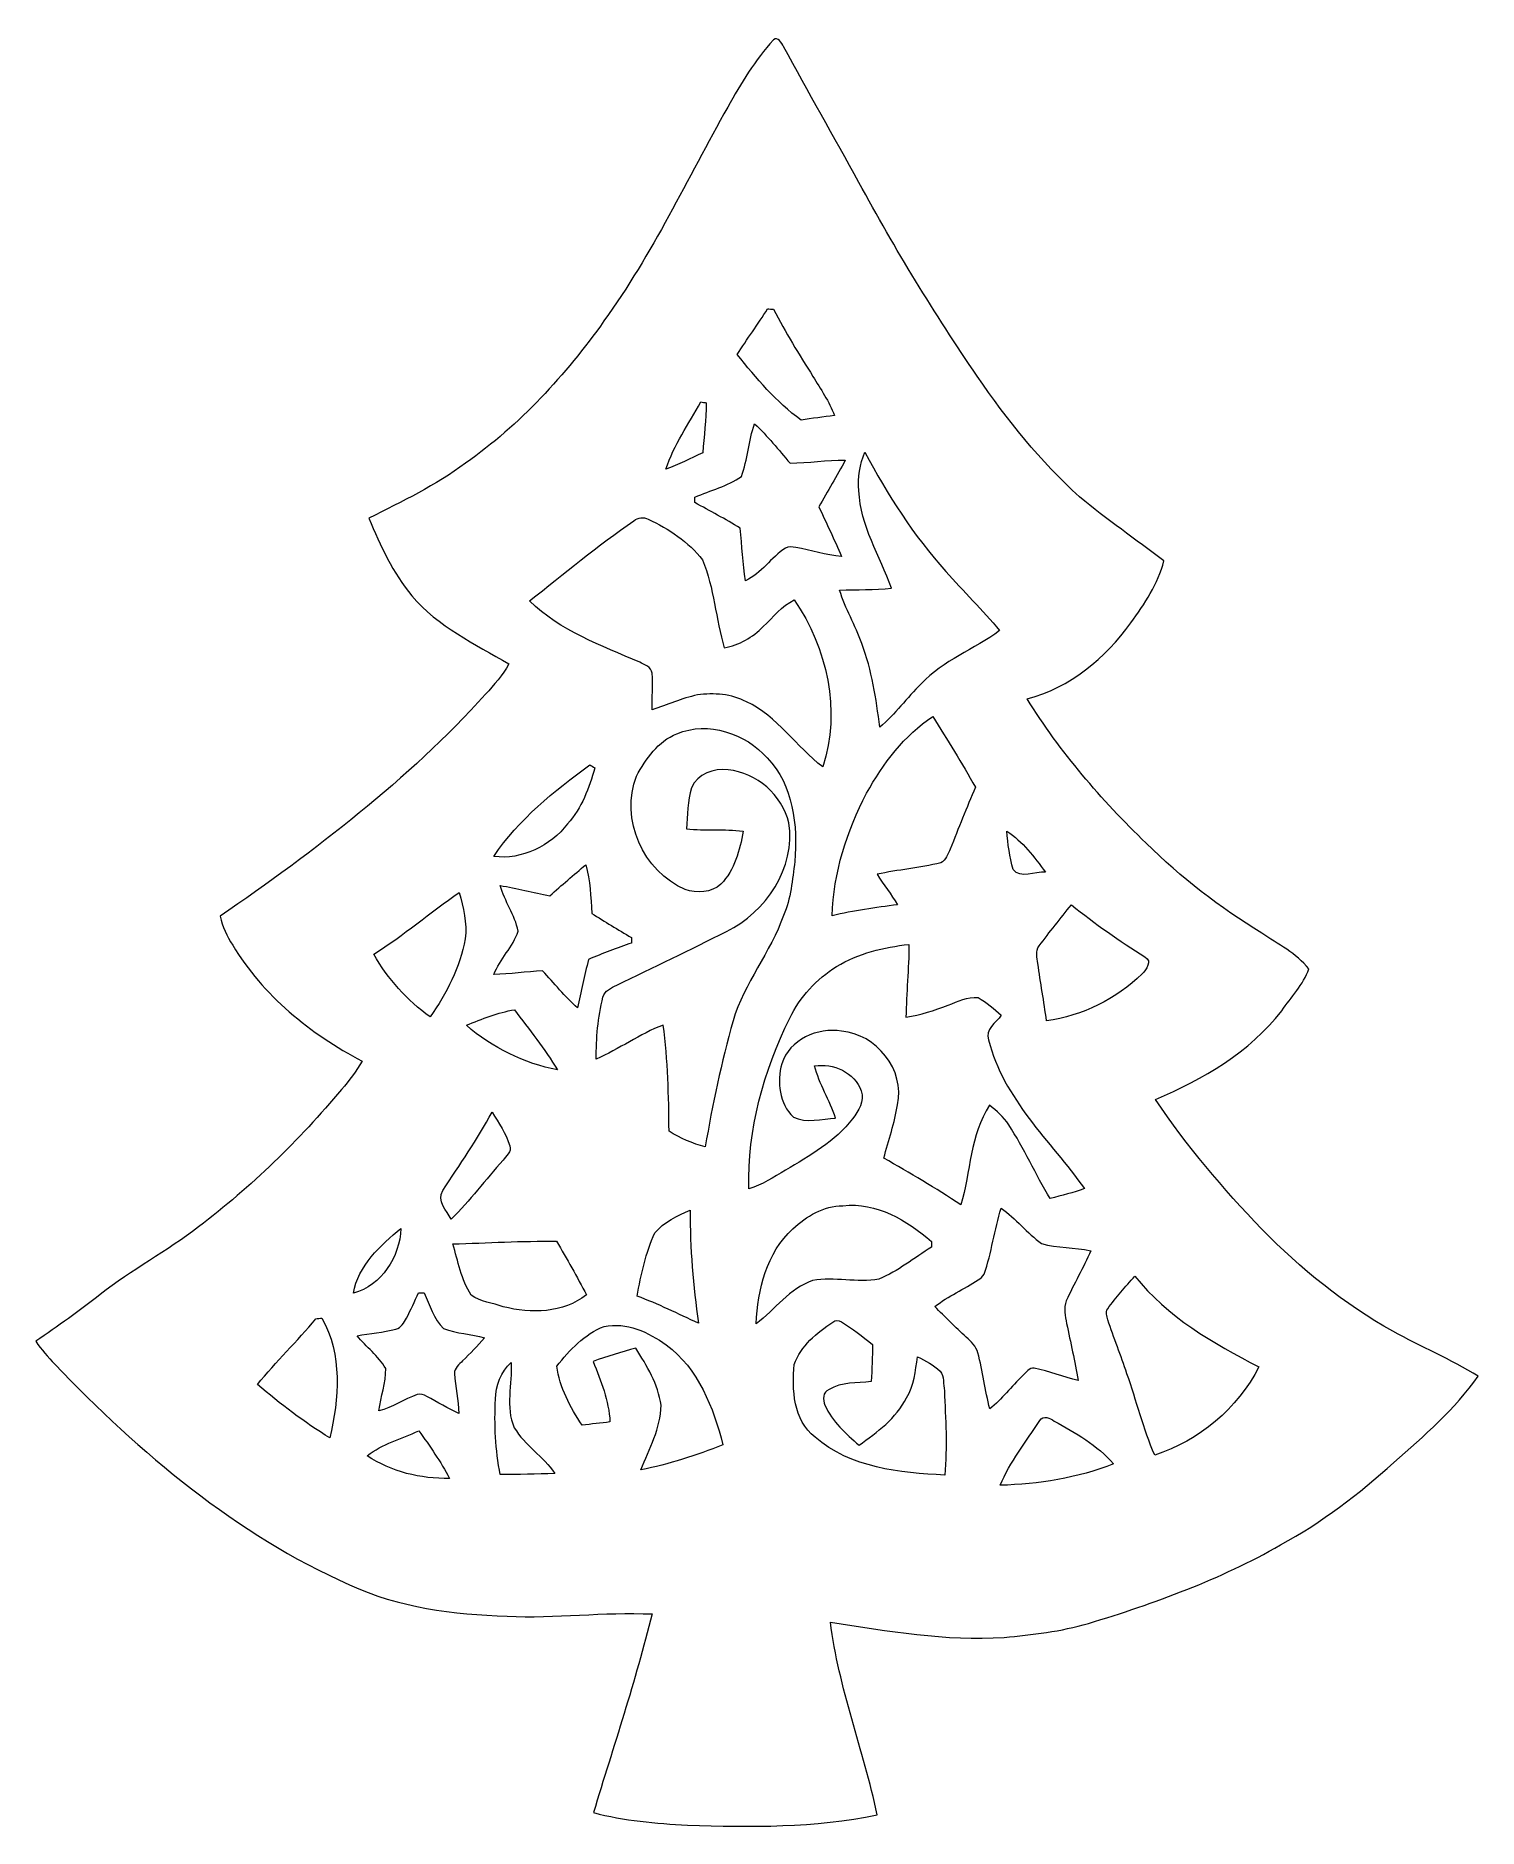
# Model space of a CAD drawing. Header units: centimetres. Extents: x -12.9 to 12.9, y -16 to 16.
import ezdxf

# ---------------------------------------------------------------- set-up
doc = ezdxf.new("R2010")
doc.units = ezdxf.units.CM
doc.header["$MEASUREMENT"] = 0
doc.layers.add('Layer 1', color=7, linetype='Continuous')

msp = doc.modelspace()

# ---------------------------------------------------------------- linework, layer by layer
at = {"layer": 'Layer 1', "color": 251, "lineweight": 9}
for points, knots in [([(0.29193, 15.94129), (0.37412, 16.01536), (0.43833, 15.88379), (0.47325, 15.82734), (0.47325, 15.82734), (0.91352, 15.01278), (1.37354, 14.2095), (1.82051, 13.39882), (1.82051, 13.39882), (2.46468, 12.20925), (3.16918, 11.05214), (3.93506, 9.93701), (3.93506, 9.93701), (4.46705, 9.15771), (5.06466, 8.41689), (5.76386, 7.78013), (5.76386, 7.78013), (6.24787, 7.37761), (6.76681, 7.01954), (7.26916, 6.6403), (7.26916, 6.6403), (7.16651, 6.2272), (6.92415, 5.87019), (6.67897, 5.52976), (6.67897, 5.52976), (6.22388, 4.89899), (5.59135, 4.36983), (4.82547, 4.17403), (4.82547, 4.17403), (5.41673, 3.22612), (6.14627, 2.36746), (6.95413, 1.59734), (6.95413, 1.59734), (7.57291, 0.98034), (8.27317, 0.44764), (9.01753, -0.00921), (9.01753, -0.00921), (9.30575, -0.20853), (9.63771, -0.37292), (9.86032, -0.64914), (9.86032, -0.64914), (9.7626, -0.93207), (9.54141, -1.15503), (9.37454, -1.39703), (9.37454, -1.39703), (8.80163, -2.13998), (7.97331, -2.62117), (7.12276, -2.98136), (7.12276, -2.98136), (7.67415, -3.81497), (8.33032, -4.57487), (9.01718, -5.29982), (9.01718, -5.29982), (9.71674, -6.00256), (10.49003, -6.64108), (11.36209, -7.1198), (11.36209, -7.1198), (11.86304, -7.40062), (12.39573, -7.62181), (12.88503, -7.92414), (12.88503, -7.92414), (12.46876, -8.51751), (11.91736, -8.9927), (11.37585, -9.46683), (11.37585, -9.46683), (10.75708, -10.0274), (10.08927, -10.53857), (9.35443, -10.93827), (9.35443, -10.93827), (8.27705, -11.55387), (7.10477, -11.98285), (5.92014, -12.34056), (5.92014, -12.34056), (5.43013, -12.48379), (4.92037, -12.54412), (4.41343, -12.58962), (4.41343, -12.58962), (3.37097, -12.65947), (2.33768, -12.47462), (1.31216, -12.31657), (1.31216, -12.31657), (1.4575, -13.49273), (1.90377, -14.60222), (2.14683, -15.75722), (2.14683, -15.75722), (1.03488, -15.9971), (-0.11165, -15.97523), (-1.24195, -15.9456), (-1.24195, -15.9456), (-1.80534, -15.90856), (-2.37507, -15.86658), (-2.92188, -15.71841), (-2.92188, -15.71841), (-2.56311, -14.53907), (-2.17046, -13.36891), (-1.87484, -12.17158), (-1.87484, -12.17158), (-2.73808, -12.13348), (-3.60027, -12.25025), (-4.46422, -12.21321), (-4.46422, -12.21321), (-5.42202, -12.17511), (-6.4038, -12.06081), (-7.28116, -11.64947), (-7.28116, -11.64947), (-9.3061, -10.75236), (-11.02766, -9.29784), (-12.54777, -7.7093), (-12.54777, -7.7093), (-12.66737, -7.57947), (-12.78802, -7.4493), (-12.88503, -7.30113), (-12.88503, -7.30113), (-12.49556, -7.02985), (-12.10574, -6.75891), (-11.73286, -6.46575), (-11.73286, -6.46575), (-11.173, -6.02619), (-10.54117, -5.69176), (-9.97779, -5.25714), (-9.97779, -5.25714), (-9.03411, -4.5424), (-8.18286, -3.7102), (-7.42262, -2.80356), (-7.42262, -2.80356), (-7.28786, -2.64375), (-7.16086, -2.47618), (-7.05538, -2.29522), (-7.05538, -2.29522), (-7.97895, -1.81225), (-8.8302, -1.12928), (-9.36678, -0.22334), (-9.36678, -0.22334), (-9.47296, -0.06741), (-9.55057, 0.10615), (-9.59326, 0.28995), (-9.59326, 0.28995), (-7.89569, 1.45976), (-6.2387, 2.72059), (-4.85016, 4.25447), (-4.85016, 4.25447), (-4.70164, 4.42768), (-4.54113, 4.5949), (-4.43389, 4.7981), (-4.43389, 4.7981), (-5.04172, 5.15123), (-5.70212, 5.46449), (-6.16532, 6.0113), (-6.16532, 6.0113), (-6.50822, 6.42017), (-6.72835, 6.91124), (-6.93261, 7.39913), (-6.93261, 7.39913), (-6.34171, 7.70005), (-5.73952, 7.98508), (-5.20576, 8.38549), (-5.20576, 8.38549), (-4.23139, 9.06671), (-3.42212, 9.95888), (-2.73385, 10.92267), (-2.73385, 10.92267), (-1.87201, 12.12071), (-1.24019, 13.45809), (-0.52334, 14.74255), (-0.52334, 14.74255), (-0.28663, 15.16377), (-0.03439, 15.58322), (0.29193, 15.94129), (0.29193, 15.94129), (0.29193, 15.94129), (0.29193, 15.94129), (0.29193, 15.94129)], [0, 0, 0, 0, 0.02272727, 0.02272727, 0.02272727, 0.02272727, 0.04545455, 0.04545455, 0.04545455, 0.04545455, 0.06818182, 0.06818182, 0.06818182, 0.06818182, 0.09090909, 0.09090909, 0.09090909, 0.09090909, 0.11363636, 0.11363636, 0.11363636, 0.11363636, 0.13636364, 0.13636364, 0.13636364, 0.13636364, 0.15909091, 0.15909091, 0.15909091, 0.15909091, 0.18181818, 0.18181818, 0.18181818, 0.18181818, 0.20454545, 0.20454545, 0.20454545, 0.20454545, 0.22727273, 0.22727273, 0.22727273, 0.22727273, 0.25, 0.25, 0.25, 0.25, 0.27272727, 0.27272727, 0.27272727, 0.27272727, 0.29545455, 0.29545455, 0.29545455, 0.29545455, 0.31818182, 0.31818182, 0.31818182, 0.31818182, 0.34090909, 0.34090909, 0.34090909, 0.34090909, 0.36363636, 0.36363636, 0.36363636, 0.36363636, 0.38636364, 0.38636364, 0.38636364, 0.38636364, 0.40909091, 0.40909091, 0.40909091, 0.40909091, 0.43181818, 0.43181818, 0.43181818, 0.43181818, 0.45454545, 0.45454545, 0.45454545, 0.45454545, 0.47727273, 0.47727273, 0.47727273, 0.47727273, 0.5, 0.5, 0.5, 0.5, 0.52272727, 0.52272727, 0.52272727, 0.52272727, 0.54545455, 0.54545455, 0.54545455, 0.54545455, 0.56818182, 0.56818182, 0.56818182, 0.56818182, 0.59090909, 0.59090909, 0.59090909, 0.59090909, 0.61363636, 0.61363636, 0.61363636, 0.61363636, 0.63636364, 0.63636364, 0.63636364, 0.63636364, 0.65909091, 0.65909091, 0.65909091, 0.65909091, 0.68181818, 0.68181818, 0.68181818, 0.68181818, 0.70454545, 0.70454545, 0.70454545, 0.70454545, 0.72727273, 0.72727273, 0.72727273, 0.72727273, 0.75, 0.75, 0.75, 0.75, 0.77272727, 0.77272727, 0.77272727, 0.77272727, 0.79545455, 0.79545455, 0.79545455, 0.79545455, 0.81818182, 0.81818182, 0.81818182, 0.81818182, 0.84090909, 0.84090909, 0.84090909, 0.84090909, 0.86363636, 0.86363636, 0.86363636, 0.86363636, 0.88636364, 0.88636364, 0.88636364, 0.88636364, 0.90909091, 0.90909091, 0.90909091, 0.90909091, 0.93181818, 0.93181818, 0.93181818, 0.93181818, 0.95454545, 0.95454545, 0.95454545, 0.95454545, 1, 1, 1, 1]), ([(-0.35472, 10.32507), (-0.01499, 9.89715), (0.34484, 9.47945), (0.78617, 9.15173), (0.78617, 9.15173), (0.98443, 9.18171), (1.18339, 9.20711), (1.38201, 9.23604), (1.38201, 9.23604), (1.2917, 9.48651), (1.13471, 9.70488), (0.99995, 9.93206), (0.99995, 9.93206), (0.75054, 10.32366), (0.50888, 10.72018), (0.29475, 11.13222), (0.29475, 11.13222), (0.26864, 11.13399), (0.21573, 11.13787), (0.18927, 11.13998), (0.18927, 11.13998), (0.01605, 10.86305), (-0.17797, 10.59953), (-0.35472, 10.32507), (-0.35472, 10.32507), (-0.35472, 10.32507), (-0.35472, 10.32507), (-0.35472, 10.32507)], [0, 0, 0, 0, 0.125, 0.125, 0.125, 0.125, 0.25, 0.25, 0.25, 0.25, 0.375, 0.375, 0.375, 0.375, 0.5, 0.5, 0.5, 0.5, 0.625, 0.625, 0.625, 0.625, 0.75, 0.75, 0.75, 0.75, 1, 1, 1, 1]), ([(-1.00206, 9.47734), (-1.22184, 9.08329), (-1.48713, 8.70793), (-1.62648, 8.27437), (-1.62648, 8.27437), (-1.40247, 8.35938), (-1.18868, 8.46769), (-0.97031, 8.56682), (-0.97031, 8.56682), (-0.94139, 8.86386), (-0.9114, 9.16125), (-0.90646, 9.4597), (-0.90646, 9.4597), (-0.93045, 9.46429), (-0.97807, 9.47311), (-1.00206, 9.47734), (-1.00206, 9.47734), (-1.00206, 9.47734), (-1.00206, 9.47734), (-1.00206, 9.47734)], [0, 0, 0, 0, 0.16666667, 0.16666667, 0.16666667, 0.16666667, 0.33333333, 0.33333333, 0.33333333, 0.33333333, 0.5, 0.5, 0.5, 0.5, 0.66666667, 0.66666667, 0.66666667, 0.66666667, 1, 1, 1, 1]), ([(-0.27816, 8.14596), (-0.52828, 7.97415), (-0.82956, 7.89407), (-1.10825, 7.77801), (-1.10825, 7.77801), (-1.10896, 7.75332), (-1.11037, 7.70428), (-1.11107, 7.67994), (-1.11107, 7.67994), (-0.84049, 7.52754), (-0.56321, 7.38678), (-0.30109, 7.21956), (-0.30109, 7.21956), (-0.26758, 6.90736), (-0.25171, 6.59303), (-0.20408, 6.28223), (-0.20408, 6.28223), (0.0785, 6.41558), (0.25065, 6.69675), (0.50747, 6.86679), (0.50747, 6.86679), (0.56215, 6.90312), (0.6313, 6.88407), (0.69162, 6.87666), (0.69162, 6.87666), (0.96432, 6.82481), (1.23208, 6.74331), (1.50971, 6.71756), (1.50971, 6.71756), (1.38201, 7.01601), (1.2416, 7.30917), (1.10508, 7.60339), (1.10508, 7.60339), (1.26348, 7.88067), (1.42893, 8.15407), (1.57674, 8.43735), (1.57674, 8.43735), (1.2469, 8.43806), (0.91987, 8.38973), (0.59038, 8.38161), (0.59038, 8.38161), (0.38682, 8.62221), (0.18962, 8.8688), (-0.0418, 9.08329), (-0.0418, 9.08329), (-0.15681, 8.7806), (-0.16281, 8.44794), (-0.27816, 8.14596), (-0.27816, 8.14596), (-0.27816, 8.14596), (-0.27816, 8.14596), (-0.27816, 8.14596)], [0, 0, 0, 0, 0.07142857, 0.07142857, 0.07142857, 0.07142857, 0.14285714, 0.14285714, 0.14285714, 0.14285714, 0.21428571, 0.21428571, 0.21428571, 0.21428571, 0.28571429, 0.28571429, 0.28571429, 0.28571429, 0.35714286, 0.35714286, 0.35714286, 0.35714286, 0.42857143, 0.42857143, 0.42857143, 0.42857143, 0.5, 0.5, 0.5, 0.5, 0.57142857, 0.57142857, 0.57142857, 0.57142857, 0.64285714, 0.64285714, 0.64285714, 0.64285714, 0.71428571, 0.71428571, 0.71428571, 0.71428571, 0.78571429, 0.78571429, 0.78571429, 0.78571429, 0.85714286, 0.85714286, 0.85714286, 0.85714286, 1, 1, 1, 1]), ([(1.82051, 7.89055), (1.84415, 7.26401), (2.19587, 6.72356), (2.40259, 6.14853), (2.40259, 6.14853), (2.09462, 6.11713), (1.78418, 6.1256), (1.47585, 6.11431), (1.47585, 6.11431), (1.5771, 5.78446), (1.75878, 5.48743), (1.87202, 5.16181), (1.87202, 5.16181), (2.05229, 4.68309), (2.12954, 4.17368), (2.19375, 3.6685), (2.19375, 3.6685), (2.46962, 3.89781), (2.67706, 4.19485), (2.93423, 4.44285), (2.93423, 4.44285), (3.32511, 4.86336), (3.88285, 5.0528), (4.33441, 5.39323), (4.33441, 5.39323), (4.03349, 5.76224), (3.68776, 6.09173), (3.37556, 6.45051), (3.37556, 6.45051), (2.79629, 7.09009), (2.33098, 7.82105), (1.9274, 8.58164), (1.9274, 8.58164), (1.83815, 8.36292), (1.79264, 8.12761), (1.82051, 7.89055), (1.82051, 7.89055), (1.82051, 7.89055), (1.82051, 7.89055), (1.82051, 7.89055)], [0, 0, 0, 0, 0.09090909, 0.09090909, 0.09090909, 0.09090909, 0.18181818, 0.18181818, 0.18181818, 0.18181818, 0.27272727, 0.27272727, 0.27272727, 0.27272727, 0.36363636, 0.36363636, 0.36363636, 0.36363636, 0.45454545, 0.45454545, 0.45454545, 0.45454545, 0.54545455, 0.54545455, 0.54545455, 0.54545455, 0.63636364, 0.63636364, 0.63636364, 0.63636364, 0.72727273, 0.72727273, 0.72727273, 0.72727273, 0.81818182, 0.81818182, 0.81818182, 0.81818182, 1, 1, 1, 1]), ([(-2.19869, 7.35538), (-2.84286, 6.90736), (-3.45069, 6.41064), (-4.06382, 5.92205), (-4.06382, 5.92205), (-3.51596, 5.38724), (-2.78359, 5.12653), (-2.09567, 4.82703), (-2.09567, 4.82703), (-2.00819, 4.78716), (-1.8893, 4.74271), (-1.87589, 4.63123), (-1.87589, 4.63123), (-1.84908, 4.41463), (-1.88401, 4.1952), (-1.87342, 3.97754), (-1.87342, 3.97754), (-1.60461, 4.06679), (-1.34461, 4.18462), (-1.06592, 4.24247), (-1.06592, 4.24247), (-0.76852, 4.28551), (-0.45808, 4.26082), (-0.1875, 4.12217), (-0.1875, 4.12217), (0.36813, 3.86253), (0.69903, 3.31819), (1.17669, 2.95801), (1.17669, 2.95801), (1.50019, 3.96448), (1.25536, 5.08173), (0.66622, 5.94039), (0.66622, 5.94039), (0.43974, 5.83703), (0.29193, 5.62783), (0.11201, 5.4652), (0.11201, 5.4652), (-0.07637, 5.27223), (-0.32014, 5.13676), (-0.58402, 5.08244), (-0.58402, 5.08244), (-0.73783, 5.59996), (-0.76429, 6.15382), (-0.97419, 6.65371), (-0.97419, 6.65371), (-1.22079, 6.97791), (-1.57921, 7.21039), (-1.94398, 7.38149), (-1.94398, 7.38149), (-2.02794, 7.42841), (-2.12496, 7.41324), (-2.19869, 7.35538), (-2.19869, 7.35538), (-2.19869, 7.35538), (-2.19869, 7.35538), (-2.19869, 7.35538)], [0, 0, 0, 0, 0.06666667, 0.06666667, 0.06666667, 0.06666667, 0.13333333, 0.13333333, 0.13333333, 0.13333333, 0.2, 0.2, 0.2, 0.2, 0.26666667, 0.26666667, 0.26666667, 0.26666667, 0.33333333, 0.33333333, 0.33333333, 0.33333333, 0.4, 0.4, 0.4, 0.4, 0.46666667, 0.46666667, 0.46666667, 0.46666667, 0.53333333, 0.53333333, 0.53333333, 0.53333333, 0.6, 0.6, 0.6, 0.6, 0.66666667, 0.66666667, 0.66666667, 0.66666667, 0.73333333, 0.73333333, 0.73333333, 0.73333333, 0.8, 0.8, 0.8, 0.8, 0.86666667, 0.86666667, 0.86666667, 0.86666667, 1, 1, 1, 1]), ([(1.95774, 2.48811), (1.60426, 1.8136), (1.36684, 1.06536), (1.34038, 0.30053), (1.34038, 0.30053), (1.72632, 0.38838), (2.1172, 0.44976), (2.51055, 0.49456), (2.51055, 0.49456), (2.40154, 0.68506), (2.25831, 0.85193), (2.14542, 1.0396), (2.14542, 1.0396), (2.52148, 1.12251), (2.90777, 1.15038), (3.28172, 1.24457), (3.28172, 1.24457), (3.37838, 1.28972), (3.41013, 1.40261), (3.45387, 1.49116), (3.45387, 1.49116), (3.59957, 1.86087), (3.74633, 2.22988), (3.90261, 2.595), (3.90261, 2.595), (3.66201, 3.02504), (3.39884, 3.44202), (3.13955, 3.86041), (3.13955, 3.86041), (2.63155, 3.51857), (2.25302, 3.01763), (1.95774, 2.48811), (1.95774, 2.48811), (1.95774, 2.48811), (1.95774, 2.48811), (1.95774, 2.48811)], [0, 0, 0, 0, 0.1, 0.1, 0.1, 0.1, 0.2, 0.2, 0.2, 0.2, 0.3, 0.3, 0.3, 0.3, 0.4, 0.4, 0.4, 0.4, 0.5, 0.5, 0.5, 0.5, 0.6, 0.6, 0.6, 0.6, 0.7, 0.7, 0.7, 0.7, 0.8, 0.8, 0.8, 0.8, 1, 1, 1, 1]), ([(-1.42998, 3.55032), (-1.77041, 3.41556), (-1.98173, 3.10088), (-2.15318, 2.79502), (-2.15318, 2.79502), (-2.45445, 2.03232), (-2.02935, 1.08511), (-1.28323, 0.76867), (-1.28323, 0.76867), (-1.0765, 0.70199), (-0.81297, 0.70552), (-0.64576, 0.86216), (-0.64576, 0.86216), (-0.39917, 1.11757), (-0.30321, 1.46752), (-0.24994, 1.80795), (-0.24994, 1.80795), (-0.58437, 1.85734), (-0.92481, 1.81607), (-1.26065, 1.84993), (-1.26065, 1.84993), (-1.23701, 2.09511), (-1.24477, 2.34911), (-1.16963, 2.58653), (-1.16963, 2.58653), (-1.06556, 2.83313), (-0.76782, 2.93578), (-0.51664, 2.90791), (-0.51664, 2.90791), (-0.00758, 2.85253), (0.45103, 2.45777), (0.56991, 1.95753), (0.56991, 1.95753), (0.69092, 1.15496), (0.16246, 0.36615), (-0.54204, 0.01972), (-0.54204, 0.01972), (-1.19397, -0.30695), (-1.84873, -0.62727), (-2.50701, -0.94054), (-2.50701, -0.94054), (-2.60262, -0.99099), (-2.72362, -1.03896), (-2.75219, -1.15538), (-2.75219, -1.15538), (-2.84815, -1.51521), (-2.86826, -1.89128), (-2.87602, -2.26241), (-2.87602, -2.26241), (-2.46221, -2.0853), (-2.09744, -1.80943), (-1.67411, -1.65209), (-1.67411, -1.65209), (-1.59473, -2.28146), (-1.57497, -2.91715), (-1.57145, -3.55109), (-1.57145, -3.55109), (-1.36931, -3.6721), (-1.15129, -3.76876), (-0.92375, -3.83014), (-0.92375, -3.83014), (-0.79745, -3.07096), (-0.63588, -2.31743), (-0.4288, -1.57624), (-0.4288, -1.57624), (-0.22207, -0.90597), (0.2383, -0.35281), (0.47537, 0.30477), (0.47537, 0.30477), (0.6059, 0.60921), (0.63024, 0.944), (0.67645, 1.2682), (0.67645, 1.2682), (0.72796, 1.90744), (0.65246, 2.63345), (0.18327, 3.11711), (0.18327, 3.11711), (-0.2069, 3.55667), (-0.87118, 3.78457), (-1.42998, 3.55032), (-1.42998, 3.55032), (-1.42998, 3.55032), (-1.42998, 3.55032), (-1.42998, 3.55032)], [0, 0, 0, 0, 0.04545455, 0.04545455, 0.04545455, 0.04545455, 0.09090909, 0.09090909, 0.09090909, 0.09090909, 0.13636364, 0.13636364, 0.13636364, 0.13636364, 0.18181818, 0.18181818, 0.18181818, 0.18181818, 0.22727273, 0.22727273, 0.22727273, 0.22727273, 0.27272727, 0.27272727, 0.27272727, 0.27272727, 0.31818182, 0.31818182, 0.31818182, 0.31818182, 0.36363636, 0.36363636, 0.36363636, 0.36363636, 0.40909091, 0.40909091, 0.40909091, 0.40909091, 0.45454545, 0.45454545, 0.45454545, 0.45454545, 0.5, 0.5, 0.5, 0.5, 0.54545455, 0.54545455, 0.54545455, 0.54545455, 0.59090909, 0.59090909, 0.59090909, 0.59090909, 0.63636364, 0.63636364, 0.63636364, 0.63636364, 0.68181818, 0.68181818, 0.68181818, 0.68181818, 0.72727273, 0.72727273, 0.72727273, 0.72727273, 0.77272727, 0.77272727, 0.77272727, 0.77272727, 0.81818182, 0.81818182, 0.81818182, 0.81818182, 0.86363636, 0.86363636, 0.86363636, 0.86363636, 0.90909091, 0.90909091, 0.90909091, 0.90909091, 1, 1, 1, 1]), ([(-4.70376, 1.35746), (-4.19894, 1.29466), (-3.69199, 1.54549), (-3.38296, 1.93954), (-3.38296, 1.93954), (-3.13072, 2.22176), (-3.00161, 2.58371), (-2.8986, 2.94108), (-2.8986, 2.94108), (-2.92082, 2.95483), (-2.96562, 2.982), (-2.98785, 2.99576), (-2.98785, 2.99576), (-3.62391, 2.5248), (-4.25891, 2.02209), (-4.70376, 1.35746), (-4.70376, 1.35746), (-4.70376, 1.35746), (-4.70376, 1.35746), (-4.70376, 1.35746)], [0, 0, 0, 0, 0.16666667, 0.16666667, 0.16666667, 0.16666667, 0.33333333, 0.33333333, 0.33333333, 0.33333333, 0.5, 0.5, 0.5, 0.5, 0.66666667, 0.66666667, 0.66666667, 0.66666667, 1, 1, 1, 1]), ([(4.46388, 1.81289), (4.48116, 1.58147), (4.5115, 1.34969), (4.57959, 1.12709), (4.57959, 1.12709), (4.70129, 0.94647), (4.9687, 1.09287), (5.15285, 1.07911), (5.15285, 1.07911), (4.95141, 1.34793), (4.74821, 1.62592), (4.46388, 1.81289), (4.46388, 1.81289), (4.46388, 1.81289), (4.46388, 1.81289), (4.46388, 1.81289)], [0, 0, 0, 0, 0.2, 0.2, 0.2, 0.2, 0.4, 0.4, 0.4, 0.4, 0.6, 0.6, 0.6, 0.6, 1, 1, 1, 1]), ([(-3.70187, 0.65649), (-3.99997, 0.70764), (-4.29031, 0.79654), (-4.59017, 0.83781), (-4.59017, 0.83781), (-4.50691, 0.55736), (-4.32594, 0.31182), (-4.26667, 0.02572), (-4.26667, 0.02572), (-4.35945, -0.25791), (-4.59546, -0.47311), (-4.70306, -0.75251), (-4.70306, -0.75251), (-4.41201, -0.73734), (-4.12203, -0.70594), (-3.83169, -0.68195), (-3.83169, -0.68195), (-3.62602, -0.90526), (-3.43411, -1.14162), (-3.20834, -1.34553), (-3.20834, -1.34553), (-3.13778, -1.05766), (-3.08169, -0.76662), (-3.01113, -0.47911), (-3.01113, -0.47911), (-2.75643, -0.37645), (-2.50102, -0.27414), (-2.24031, -0.18736), (-2.24031, -0.18736), (-2.24137, -0.16266), (-2.24419, -0.11363), (-2.24525, -0.08893), (-2.24525, -0.08893), (-2.48373, 0.05006), (-2.71939, 0.19399), (-2.95222, 0.34216), (-2.95222, 0.34216), (-2.97162, 0.63285), (-2.97938, 0.92918), (-3.05805, 1.21105), (-3.05805, 1.21105), (-3.27642, 1.03043), (-3.48879, 0.84311), (-3.70187, 0.65649), (-3.70187, 0.65649), (-3.70187, 0.65649), (-3.70187, 0.65649), (-3.70187, 0.65649)], [0, 0, 0, 0, 0.07692308, 0.07692308, 0.07692308, 0.07692308, 0.15384615, 0.15384615, 0.15384615, 0.15384615, 0.23076923, 0.23076923, 0.23076923, 0.23076923, 0.30769231, 0.30769231, 0.30769231, 0.30769231, 0.38461538, 0.38461538, 0.38461538, 0.38461538, 0.46153846, 0.46153846, 0.46153846, 0.46153846, 0.53846154, 0.53846154, 0.53846154, 0.53846154, 0.61538462, 0.61538462, 0.61538462, 0.61538462, 0.69230769, 0.69230769, 0.69230769, 0.69230769, 0.76923077, 0.76923077, 0.76923077, 0.76923077, 0.84615385, 0.84615385, 0.84615385, 0.84615385, 1, 1, 1, 1]), ([(-6.84512, -0.38562), (-6.59924, -0.82906), (-6.24999, -1.21183), (-5.83935, -1.50816), (-5.83935, -1.50816), (-5.54902, -1.08659), (-5.30489, -0.62128), (-5.21141, -0.11363), (-5.21141, -0.11363), (-5.18177, 0.16754), (-5.24069, 0.44835), (-5.32253, 0.71611), (-5.32253, 0.71611), (-5.83829, 0.36051), (-6.31313, -0.05224), (-6.84512, -0.38562), (-6.84512, -0.38562), (-6.84512, -0.38562), (-6.84512, -0.38562), (-6.84512, -0.38562)], [0, 0, 0, 0, 0.16666667, 0.16666667, 0.16666667, 0.16666667, 0.33333333, 0.33333333, 0.33333333, 0.33333333, 0.5, 0.5, 0.5, 0.5, 0.66666667, 0.66666667, 0.66666667, 0.66666667, 1, 1, 1, 1]), ([(5.04173, -0.23992), (4.97293, -0.33129), (5.00292, -0.44912), (5.01703, -0.55425), (5.01703, -0.55425), (5.06783, -0.89468), (5.12498, -1.23405), (5.17296, -1.57483), (5.17296, -1.57483), (5.81466, -1.4944), (6.41862, -1.18607), (6.88005, -0.73699), (6.88005, -0.73699), (6.95308, -0.66114), (7.06984, -0.5105), (6.93226, -0.43642), (6.93226, -0.43642), (6.47471, -0.15384), (6.03903, 0.16083), (5.6164, 0.49315), (5.6164, 0.49315), (5.42131, 0.2515), (5.22517, 0.01055), (5.04173, -0.23992), (5.04173, -0.23992), (5.04173, -0.23992), (5.04173, -0.23992), (5.04173, -0.23992)], [0, 0, 0, 0, 0.125, 0.125, 0.125, 0.125, 0.25, 0.25, 0.25, 0.25, 0.375, 0.375, 0.375, 0.375, 0.5, 0.5, 0.5, 0.5, 0.625, 0.625, 0.625, 0.625, 0.75, 0.75, 0.75, 0.75, 1, 1, 1, 1]), ([(1.42081, -0.60646), (1.06698, -0.834), (0.76359, -1.14727), (0.58544, -1.53144), (0.58544, -1.53144), (0.11977, -2.47336), (-0.17409, -3.51899), (-0.14587, -4.57556), (-0.14587, -4.57556), (0.09366, -4.51171), (0.29581, -4.36284), (0.5103, -4.24571), (0.5103, -4.24571), (0.94104, -3.98819), (1.39436, -3.72995), (1.70903, -3.32814), (1.70903, -3.32814), (1.80675, -3.18844), (1.92952, -3.00887), (1.85967, -2.83002), (1.85967, -2.83002), (1.75066, -2.49523), (1.35978, -2.32907), (1.02747, -2.38234), (1.02747, -2.38234), (1.11249, -2.70901), (1.29946, -2.99688), (1.40459, -3.3165), (1.40459, -3.3165), (1.15764, -3.32567), (0.88106, -3.41351), (0.64929, -3.29568), (0.64929, -3.29568), (0.39247, -3.05579), (0.35895, -2.66739), (0.4408, -2.34318), (0.4408, -2.34318), (0.58015, -1.91456), (1.08568, -1.68737), (1.51254, -1.7611), (1.51254, -1.7611), (2.12919, -1.81261), (2.65236, -2.45678), (2.50913, -3.07661), (2.50913, -3.07661), (2.46504, -3.40293), (2.34615, -3.71126), (2.26642, -4.02946), (2.26642, -4.02946), (2.73174, -4.29581), (3.19529, -4.56605), (3.64014, -4.8659), (3.64014, -4.8659), (3.819, -4.27464), (3.80418, -3.62024), (4.15449, -3.08578), (4.15449, -3.08578), (4.28608, -3.18244), (4.40602, -3.29709), (4.49668, -3.43362), (4.49668, -3.43362), (4.77432, -3.85519), (4.97717, -4.31945), (5.23611, -4.7523), (5.23611, -4.7523), (5.44319, -4.6994), (5.65027, -4.64471), (5.85241, -4.57309), (5.85241, -4.57309), (5.23858, -3.72113), (4.39967, -2.97324), (4.13897, -1.91844), (4.13897, -1.91844), (4.07123, -1.73288), (4.27161, -1.60835), (4.36369, -1.47888), (4.36369, -1.47888), (4.23386, -1.36493), (4.10545, -1.24146), (3.95023, -1.16349), (3.95023, -1.16349), (3.75973, -1.14233), (3.58652, -1.2337), (3.41436, -1.29684), (3.41436, -1.29684), (3.17165, -1.39492), (2.91871, -1.46688), (2.66153, -1.51451), (2.66153, -1.51451), (2.66824, -1.08024), (2.7141, -0.64703), (2.71445, -0.21276), (2.71445, -0.21276), (2.26501, -0.26285), (1.81204, -0.37257), (1.42081, -0.60646), (1.42081, -0.60646), (1.42081, -0.60646), (1.42081, -0.60646), (1.42081, -0.60646)], [0, 0, 0, 0, 0.03846154, 0.03846154, 0.03846154, 0.03846154, 0.07692308, 0.07692308, 0.07692308, 0.07692308, 0.11538462, 0.11538462, 0.11538462, 0.11538462, 0.15384615, 0.15384615, 0.15384615, 0.15384615, 0.19230769, 0.19230769, 0.19230769, 0.19230769, 0.23076923, 0.23076923, 0.23076923, 0.23076923, 0.26923077, 0.26923077, 0.26923077, 0.26923077, 0.30769231, 0.30769231, 0.30769231, 0.30769231, 0.34615385, 0.34615385, 0.34615385, 0.34615385, 0.38461538, 0.38461538, 0.38461538, 0.38461538, 0.42307692, 0.42307692, 0.42307692, 0.42307692, 0.46153846, 0.46153846, 0.46153846, 0.46153846, 0.5, 0.5, 0.5, 0.5, 0.53846154, 0.53846154, 0.53846154, 0.53846154, 0.57692308, 0.57692308, 0.57692308, 0.57692308, 0.61538462, 0.61538462, 0.61538462, 0.61538462, 0.65384615, 0.65384615, 0.65384615, 0.65384615, 0.69230769, 0.69230769, 0.69230769, 0.69230769, 0.73076923, 0.73076923, 0.73076923, 0.73076923, 0.76923077, 0.76923077, 0.76923077, 0.76923077, 0.80769231, 0.80769231, 0.80769231, 0.80769231, 0.84615385, 0.84615385, 0.84615385, 0.84615385, 0.88461538, 0.88461538, 0.88461538, 0.88461538, 0.92307692, 0.92307692, 0.92307692, 0.92307692, 1, 1, 1, 1]), ([(-5.19271, -1.65527), (-4.73234, -2.05955), (-4.16436, -2.33648), (-3.56323, -2.45537), (-3.56323, -2.45537), (-3.79148, -2.07719), (-4.07264, -1.73464), (-4.33299, -1.37904), (-4.33299, -1.37904), (-4.63144, -1.43019), (-4.91331, -1.54308), (-5.19271, -1.65527), (-5.19271, -1.65527), (-5.19271, -1.65527), (-5.19271, -1.65527), (-5.19271, -1.65527)], [0, 0, 0, 0, 0.2, 0.2, 0.2, 0.2, 0.4, 0.4, 0.4, 0.4, 0.6, 0.6, 0.6, 0.6, 1, 1, 1, 1]), ([(-4.73234, -3.20608), (-4.99868, -3.6915), (-5.31124, -4.14835), (-5.61534, -4.61049), (-5.61534, -4.61049), (-5.72858, -4.79817), (-5.54655, -4.96186), (-5.46188, -5.11919), (-5.46188, -5.11919), (-5.13027, -4.78935), (-4.84769, -4.4154), (-4.53584, -4.06756), (-4.53584, -4.06756), (-4.48962, -3.99524), (-4.37638, -3.9141), (-4.41766, -3.81215), (-4.41766, -3.81215), (-4.48398, -3.59272), (-4.6138, -3.3994), (-4.73234, -3.20608), (-4.73234, -3.20608), (-4.73234, -3.20608), (-4.73234, -3.20608), (-4.73234, -3.20608)], [0, 0, 0, 0, 0.14285714, 0.14285714, 0.14285714, 0.14285714, 0.28571429, 0.28571429, 0.28571429, 0.28571429, 0.42857143, 0.42857143, 0.42857143, 0.42857143, 0.57142857, 0.57142857, 0.57142857, 0.57142857, 0.71428571, 0.71428571, 0.71428571, 0.71428571, 1, 1, 1, 1]), ([(-1.82721, -5.36438), (-1.98949, -5.72139), (-2.07063, -6.11086), (-2.14224, -6.49468), (-2.14224, -6.49468), (-1.76689, -6.63332), (-1.40811, -6.81077), (-1.04581, -6.9801), (-1.04581, -6.9801), (-1.14212, -6.31159), (-1.19821, -5.63743), (-1.19327, -4.9615), (-1.19327, -4.9615), (-1.42469, -5.05357), (-1.66317, -5.17352), (-1.82721, -5.36438), (-1.82721, -5.36438), (-1.82721, -5.36438), (-1.82721, -5.36438), (-1.82721, -5.36438)], [0, 0, 0, 0, 0.16666667, 0.16666667, 0.16666667, 0.16666667, 0.33333333, 0.33333333, 0.33333333, 0.33333333, 0.5, 0.5, 0.5, 0.5, 0.66666667, 0.66666667, 0.66666667, 0.66666667, 1, 1, 1, 1]), ([(0.64047, -5.29312), (0.17374, -5.72139), (0.01041, -6.37615), (-0.01605, -6.98822), (-0.01605, -6.98822), (0.32403, -6.73351), (0.58085, -6.36027), (0.99395, -6.21281), (0.99395, -6.21281), (1.38624, -6.15355), (1.78594, -6.25444), (2.17858, -6.19306), (2.17858, -6.19306), (2.5176, -6.04771), (2.80829, -5.81312), (3.11873, -5.61768), (3.11873, -5.61768), (3.11909, -5.59298), (3.11944, -5.54324), (3.11979, -5.51855), (3.11979, -5.51855), (2.67847, -5.14812), (2.13836, -4.80593), (1.53406, -4.88212), (1.53406, -4.88212), (1.18798, -4.87578), (0.88706, -5.07121), (0.64047, -5.29312), (0.64047, -5.29312), (0.64047, -5.29312), (0.64047, -5.29312), (0.64047, -5.29312)], [0, 0, 0, 0, 0.11111111, 0.11111111, 0.11111111, 0.11111111, 0.22222222, 0.22222222, 0.22222222, 0.22222222, 0.33333333, 0.33333333, 0.33333333, 0.33333333, 0.44444444, 0.44444444, 0.44444444, 0.44444444, 0.55555556, 0.55555556, 0.55555556, 0.55555556, 0.66666667, 0.66666667, 0.66666667, 0.66666667, 0.77777778, 0.77777778, 0.77777778, 0.77777778, 1, 1, 1, 1]), ([(4.36404, -4.9234), (4.2381, -5.31005), (4.19576, -5.71892), (4.05606, -6.10169), (4.05606, -6.10169), (4.03278, -6.14508), (3.99398, -6.17683), (3.95446, -6.20505), (3.95446, -6.20505), (3.69905, -6.36909), (3.4193, -6.49503), (3.1773, -6.67989), (3.1773, -6.67989), (3.35933, -6.86722), (3.54665, -7.04925), (3.73927, -7.2267), (3.73927, -7.2267), (3.82253, -7.30713), (3.91566, -7.38968), (3.946, -7.5068), (3.946, -7.5068), (4.03525, -7.83665), (4.07547, -8.17708), (4.15802, -8.50869), (4.15802, -8.50869), (4.37603, -8.33406), (4.54713, -8.11039), (4.74574, -7.91638), (4.74574, -7.91638), (4.8036, -7.87016), (4.86181, -7.76468), (4.95353, -7.78408), (4.95353, -7.78408), (5.22235, -7.82642), (5.47353, -7.94319), (5.74023, -7.99963), (5.74023, -7.99963), (5.6799, -7.6592), (5.59982, -7.32265), (5.53244, -6.98399), (5.53244, -6.98399), (5.50986, -6.85416), (5.47317, -6.70564), (5.52644, -6.57829), (5.52644, -6.57829), (5.65944, -6.27384), (5.83618, -5.99021), (5.96283, -5.68329), (5.96283, -5.68329), (5.67179, -5.62332), (5.36981, -5.63496), (5.08265, -5.55665), (5.08265, -5.55665), (4.82653, -5.36474), (4.62333, -5.11178), (4.36404, -4.9234), (4.36404, -4.9234), (4.36404, -4.9234), (4.36404, -4.9234), (4.36404, -4.9234)], [0, 0, 0, 0, 0.0625, 0.0625, 0.0625, 0.0625, 0.125, 0.125, 0.125, 0.125, 0.1875, 0.1875, 0.1875, 0.1875, 0.25, 0.25, 0.25, 0.25, 0.3125, 0.3125, 0.3125, 0.3125, 0.375, 0.375, 0.375, 0.375, 0.4375, 0.4375, 0.4375, 0.4375, 0.5, 0.5, 0.5, 0.5, 0.5625, 0.5625, 0.5625, 0.5625, 0.625, 0.625, 0.625, 0.625, 0.6875, 0.6875, 0.6875, 0.6875, 0.75, 0.75, 0.75, 0.75, 0.8125, 0.8125, 0.8125, 0.8125, 0.875, 0.875, 0.875, 0.875, 1, 1, 1, 1]), ([(-7.21166, -6.44353), (-6.70401, -6.30983), (-6.38581, -5.79018), (-6.36146, -5.28501), (-6.36146, -5.28501), (-6.72835, -5.58663), (-7.12452, -5.95423), (-7.21166, -6.44353), (-7.21166, -6.44353), (-7.21166, -6.44353), (-7.21166, -6.44353), (-7.21166, -6.44353)], [0, 0, 0, 0, 0.25, 0.25, 0.25, 0.25, 0.5, 0.5, 0.5, 0.5, 1, 1, 1, 1]), ([(-5.43507, -5.56123), (-5.34264, -5.86991), (-5.28337, -6.20152), (-5.10663, -6.47599), (-5.10663, -6.47599), (-4.94012, -6.59734), (-4.72316, -6.61957), (-4.53231, -6.68307), (-4.53231, -6.68307), (-4.03842, -6.81253), (-3.46375, -6.79983), (-3.04712, -6.47281), (-3.04712, -6.47281), (-3.21504, -6.1479), (-3.39884, -5.83181), (-3.58228, -5.51537), (-3.58228, -5.51537), (-4.20035, -5.50408), (-4.81736, -5.54853), (-5.43507, -5.56123), (-5.43507, -5.56123), (-5.43507, -5.56123), (-5.43507, -5.56123), (-5.43507, -5.56123)], [0, 0, 0, 0, 0.14285714, 0.14285714, 0.14285714, 0.14285714, 0.28571429, 0.28571429, 0.28571429, 0.28571429, 0.42857143, 0.42857143, 0.42857143, 0.42857143, 0.57142857, 0.57142857, 0.57142857, 0.57142857, 0.71428571, 0.71428571, 0.71428571, 0.71428571, 1, 1, 1, 1]), ([(6.26728, -6.72152), (6.21894, -6.77761), (6.25175, -6.85381), (6.26763, -6.91625), (6.26763, -6.91625), (6.37381, -7.2401), (6.50293, -7.55584), (6.60982, -7.87969), (6.60982, -7.87969), (6.7788, -8.3644), (6.90404, -8.86394), (7.10548, -9.33701), (7.10548, -9.33701), (7.89711, -9.07596), (8.59067, -8.50481), (8.96638, -7.75763), (8.96638, -7.75763), (8.1497, -7.33817), (7.3309, -6.86439), (6.74952, -6.13626), (6.74952, -6.13626), (6.58231, -6.32535), (6.41121, -6.51303), (6.26728, -6.72152), (6.26728, -6.72152), (6.26728, -6.72152), (6.26728, -6.72152), (6.26728, -6.72152)], [0, 0, 0, 0, 0.125, 0.125, 0.125, 0.125, 0.25, 0.25, 0.25, 0.25, 0.375, 0.375, 0.375, 0.375, 0.5, 0.5, 0.5, 0.5, 0.625, 0.625, 0.625, 0.625, 0.75, 0.75, 0.75, 0.75, 1, 1, 1, 1]), ([(-6.04714, -6.43506), (-6.11664, -6.58746), (-6.18543, -6.74022), (-6.26374, -6.88838), (-6.26374, -6.88838), (-6.30819, -6.96705), (-6.35547, -7.06089), (-6.45072, -7.08453), (-6.45072, -7.08453), (-6.67932, -7.14238), (-6.91462, -7.16178), (-7.14604, -7.20271), (-7.14604, -7.20271), (-6.97847, -7.39956), (-6.76998, -7.56572), (-6.6331, -7.78655), (-6.6331, -7.78655), (-6.62605, -8.04232), (-6.72271, -8.29032), (-6.75481, -8.54326), (-6.75481, -8.54326), (-6.51175, -8.48576), (-6.30396, -8.33618), (-6.07042, -8.25293), (-6.07042, -8.25293), (-6.0108, -8.22682), (-5.94977, -8.25963), (-5.89686, -8.28609), (-5.89686, -8.28609), (-5.70706, -8.3891), (-5.52115, -8.50021), (-5.32536, -8.5923), (-5.32536, -8.5923), (-5.33664, -8.35206), (-5.39027, -8.11639), (-5.40544, -7.87757), (-5.40544, -7.87757), (-5.41249, -7.77738), (-5.31689, -7.71565), (-5.25903, -7.64968), (-5.25903, -7.64968), (-5.12286, -7.51915), (-4.99057, -7.38474), (-4.86816, -7.24151), (-4.86816, -7.24151), (-5.10628, -7.16355), (-5.36839, -7.17096), (-5.59876, -7.07183), (-5.59876, -7.07183), (-5.78361, -6.90955), (-5.83688, -6.64638), (-5.94907, -6.43471), (-5.94907, -6.43471), (-5.97341, -6.43506), (-6.0228, -6.43506), (-6.04714, -6.43506), (-6.04714, -6.43506), (-6.04714, -6.43506), (-6.04714, -6.43506), (-6.04714, -6.43506)], [0, 0, 0, 0, 0.0625, 0.0625, 0.0625, 0.0625, 0.125, 0.125, 0.125, 0.125, 0.1875, 0.1875, 0.1875, 0.1875, 0.25, 0.25, 0.25, 0.25, 0.3125, 0.3125, 0.3125, 0.3125, 0.375, 0.375, 0.375, 0.375, 0.4375, 0.4375, 0.4375, 0.4375, 0.5, 0.5, 0.5, 0.5, 0.5625, 0.5625, 0.5625, 0.5625, 0.625, 0.625, 0.625, 0.625, 0.6875, 0.6875, 0.6875, 0.6875, 0.75, 0.75, 0.75, 0.75, 0.8125, 0.8125, 0.8125, 0.8125, 0.875, 0.875, 0.875, 0.875, 1, 1, 1, 1]), ([(-7.88017, -6.89826), (-8.2139, -7.30254), (-8.59772, -7.66273), (-8.92439, -8.07372), (-8.92439, -8.07372), (-8.51517, -8.41979), (-8.08972, -8.74893), (-7.63076, -9.02798), (-7.63076, -9.02798), (-7.4713, -8.32913), (-7.40322, -7.53291), (-7.77328, -6.88768), (-7.77328, -6.88768), (-7.80009, -6.89015), (-7.85336, -6.89544), (-7.88017, -6.89826), (-7.88017, -6.89826), (-7.88017, -6.89826), (-7.88017, -6.89826), (-7.88017, -6.89826)], [0, 0, 0, 0, 0.16666667, 0.16666667, 0.16666667, 0.16666667, 0.33333333, 0.33333333, 0.33333333, 0.33333333, 0.5, 0.5, 0.5, 0.5, 0.66666667, 0.66666667, 0.66666667, 0.66666667, 1, 1, 1, 1]), ([(-2.73209, -7.03478), (-3.07887, -7.17448), (-3.34768, -7.45671), (-3.57628, -7.74316), (-3.57628, -7.74316), (-3.52831, -8.1284), (-3.33569, -8.47976), (-3.12473, -8.79972), (-3.12473, -8.79972), (-2.95857, -8.78033), (-2.79312, -8.76057), (-2.62696, -8.74188), (-2.62696, -8.74188), (-2.64671, -8.36088), (-2.78641, -8.0088), (-2.92999, -7.66167), (-2.92999, -7.66167), (-2.67882, -7.5696), (-2.42199, -7.49516), (-2.16517, -7.42178), (-2.16517, -7.42178), (-1.96867, -7.73858), (-1.76442, -8.06806), (-1.71362, -8.44447), (-1.71362, -8.44447), (-1.71997, -8.85687), (-1.92881, -9.22236), (-2.07521, -9.59666), (-2.07521, -9.59666), (-1.57321, -9.50141), (-1.08391, -9.33701), (-0.60766, -9.15322), (-0.60766, -9.15322), (-0.77876, -8.48647), (-1.04687, -7.78797), (-1.62013, -7.3671), (-1.62013, -7.3671), (-1.93375, -7.13568), (-2.33627, -6.95858), (-2.73209, -7.03478), (-2.73209, -7.03478), (-2.73209, -7.03478), (-2.73209, -7.03478), (-2.73209, -7.03478)], [0, 0, 0, 0, 0.08333333, 0.08333333, 0.08333333, 0.08333333, 0.16666667, 0.16666667, 0.16666667, 0.16666667, 0.25, 0.25, 0.25, 0.25, 0.33333333, 0.33333333, 0.33333333, 0.33333333, 0.41666667, 0.41666667, 0.41666667, 0.41666667, 0.5, 0.5, 0.5, 0.5, 0.58333333, 0.58333333, 0.58333333, 0.58333333, 0.66666667, 0.66666667, 0.66666667, 0.66666667, 0.75, 0.75, 0.75, 0.75, 0.83333333, 0.83333333, 0.83333333, 0.83333333, 1, 1, 1, 1]), ([(1.35202, -6.95753), (1.0765, -7.15191), (0.77558, -7.38121), (0.66622, -7.71529), (0.66622, -7.71529), (0.62213, -8.1605), (0.64717, -8.7126), (1.03664, -9.0121), (1.03664, -9.0121), (1.67376, -9.55997), (2.54935, -9.65733), (3.35545, -9.68944), (3.35545, -9.68944), (3.40131, -9.18954), (3.36956, -8.68508), (3.34839, -8.18518), (3.34839, -8.18518), (3.32652, -8.06877), (3.34839, -7.92908), (3.2729, -7.83277), (3.2729, -7.83277), (3.14978, -7.73082), (3.01678, -7.6405), (2.86791, -7.58159), (2.86791, -7.58159), (2.82875, -7.8303), (2.80688, -8.09135), (2.67071, -8.31114), (2.67071, -8.31114), (2.48338, -8.67626), (2.15001, -8.92603), (1.82298, -9.1578), (1.82298, -9.1578), (1.58733, -8.95143), (1.34461, -8.73517), (1.21479, -8.44377), (1.21479, -8.44377), (1.17175, -8.35029), (1.1714, -8.20389), (1.28852, -8.16402), (1.28852, -8.16402), (1.51254, -8.02256), (1.78559, -8.05079), (2.03818, -8.02045), (2.03818, -8.02045), (2.05899, -7.79961), (2.05864, -7.577), (2.06534, -7.35617), (2.06534, -7.35617), (1.88295, -7.21717), (1.70445, -7.07112), (1.50724, -6.95329), (1.50724, -6.95329), (1.45997, -6.9226), (1.39577, -6.91872), (1.35202, -6.95753), (1.35202, -6.95753), (1.35202, -6.95753), (1.35202, -6.95753), (1.35202, -6.95753)], [0, 0, 0, 0, 0.0625, 0.0625, 0.0625, 0.0625, 0.125, 0.125, 0.125, 0.125, 0.1875, 0.1875, 0.1875, 0.1875, 0.25, 0.25, 0.25, 0.25, 0.3125, 0.3125, 0.3125, 0.3125, 0.375, 0.375, 0.375, 0.375, 0.4375, 0.4375, 0.4375, 0.4375, 0.5, 0.5, 0.5, 0.5, 0.5625, 0.5625, 0.5625, 0.5625, 0.625, 0.625, 0.625, 0.625, 0.6875, 0.6875, 0.6875, 0.6875, 0.75, 0.75, 0.75, 0.75, 0.8125, 0.8125, 0.8125, 0.8125, 0.875, 0.875, 0.875, 0.875, 1, 1, 1, 1]), ([(-4.67413, -8.33688), (-4.69388, -8.78667), (-4.67624, -9.24069), (-4.5877, -9.68344), (-4.5877, -9.68344), (-4.26349, -9.68062), (-3.93894, -9.67603), (-3.61474, -9.66191), (-3.61474, -9.66191), (-3.81652, -9.35712), (-4.14743, -9.16097), (-4.33581, -8.84523), (-4.33581, -8.84523), (-4.50409, -8.47234), (-4.37003, -8.06736), (-4.39332, -7.67755), (-4.39332, -7.67755), (-4.57535, -7.84406), (-4.66884, -8.09241), (-4.67413, -8.33688), (-4.67413, -8.33688), (-4.67413, -8.33688), (-4.67413, -8.33688), (-4.67413, -8.33688)], [0, 0, 0, 0, 0.14285714, 0.14285714, 0.14285714, 0.14285714, 0.28571429, 0.28571429, 0.28571429, 0.28571429, 0.42857143, 0.42857143, 0.42857143, 0.42857143, 0.57142857, 0.57142857, 0.57142857, 0.57142857, 0.71428571, 0.71428571, 0.71428571, 0.71428571, 1, 1, 1, 1]), ([(5.05443, -8.71824), (4.80325, -9.09183), (4.52067, -9.45625), (4.34393, -9.87359), (4.34393, -9.87359), (5.03326, -9.85136), (5.72576, -9.74765), (6.36923, -9.49153), (6.36923, -9.49153), (6.08454, -9.15568), (5.68801, -8.93626), (5.30737, -8.72706), (5.30737, -8.72706), (5.23963, -8.67203), (5.10875, -8.61805), (5.05443, -8.71824), (5.05443, -8.71824), (5.05443, -8.71824), (5.05443, -8.71824), (5.05443, -8.71824)], [0, 0, 0, 0, 0.16666667, 0.16666667, 0.16666667, 0.16666667, 0.33333333, 0.33333333, 0.33333333, 0.33333333, 0.5, 0.5, 0.5, 0.5, 0.66666667, 0.66666667, 0.66666667, 0.66666667, 1, 1, 1, 1]), ([(-6.96401, -9.34724), (-6.53186, -9.63263), (-6.00833, -9.7614), (-5.49328, -9.74941), (-5.49328, -9.74941), (-5.65238, -9.45131), (-5.84429, -9.1719), (-6.04326, -8.89957), (-6.04326, -8.89957), (-6.35088, -9.04596), (-6.69484, -9.13064), (-6.96401, -9.34724)], [0, 0, 0, 0, 0.25, 0.25, 0.25, 0.25, 0.5, 0.5, 0.5, 0.5, 1, 1, 1, 1])]:
    msp.add_open_spline(points, degree=3, knots=knots, dxfattribs=at)

doc.saveas('drawing.dxf')
